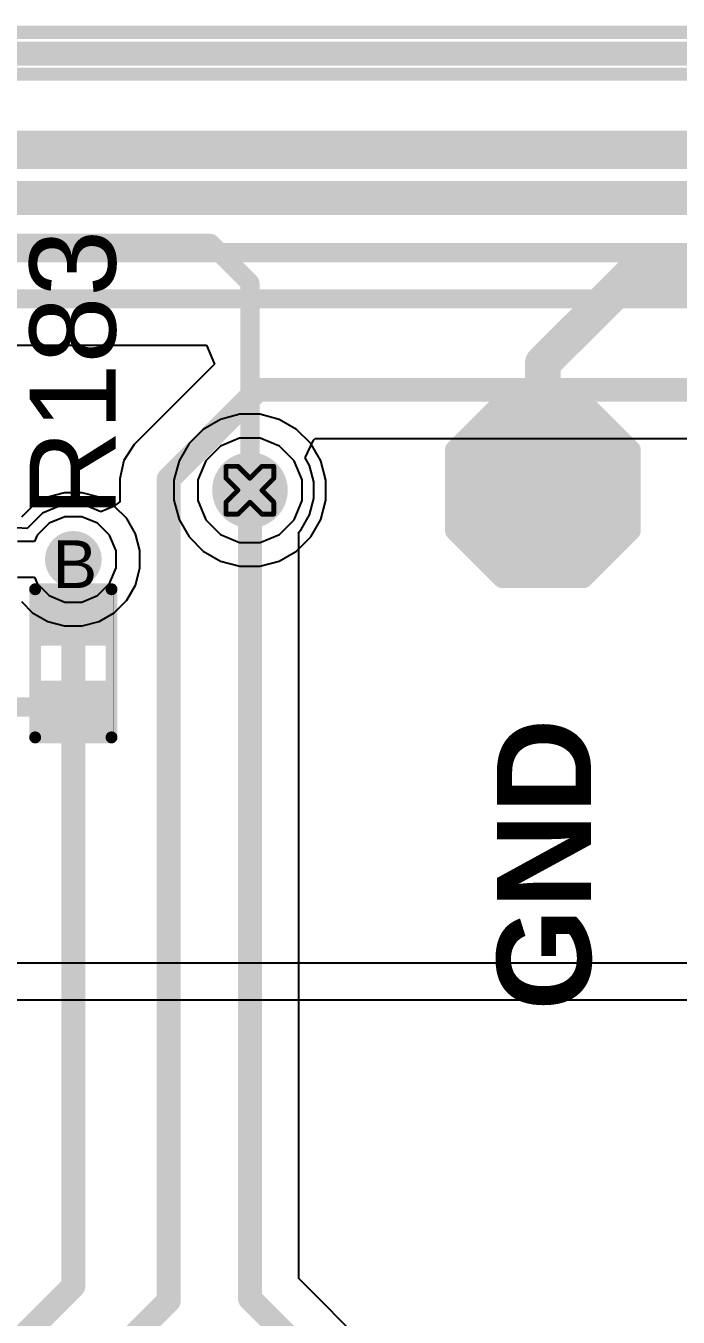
# Model space of a CAD drawing. Header units: inches. Extents: x 0 to 5379, y 0 to 5429.
# Drawn here: x 249.21 to 256.15, y 95.71 to 109.44 of the extents above; entities that cross this region are included whole.
import ezdxf

# ---------------------------------------------------------------- set-up
doc = ezdxf.new("R2010")
doc.units = ezdxf.units.IN
for name, color, linetype in [('Bottom Layer', 5, 'Continuous'), ('Bottom Solder', 6, 'Continuous'), ('Drill Drawing', 1, 'Continuous'), ('GND01', 16, 'Continuous'), ('GND02', 76, 'Continuous'), ('PWR', 156, 'Continuous'), ('SIG 01', 90, 'Continuous'), ('Top Layer', 1, 'Continuous'), ('Top Overlay', 2, 'Continuous'), ('Top Paste', 8, 'Continuous'), ('Top Solder', 216, 'Continuous'), ('Via Holes', 16, 'Continuous')]:
    doc.layers.add(name, color=color, linetype=linetype)
doc.styles.add('Arial', font='', dxfattribs={"height": 0.2})
doc.styles.add('Arial_Bold', font='', dxfattribs={"height": 0.2})
doc.styles.get('Arial').set_extended_font_data('Arial')
doc.styles.get('Arial_Bold').set_extended_font_data('Arial', bold=True)

# ---------------------------------------------------------------- blocks, each defined once
blk = doc.blocks.new('T__________175')
at = {"layer": 'Top Layer'}
blk.add_hatch(color=1, dxfattribs=at).paths.add_polyline_path([(0.381, 0.762), (-0.381, 0.762), (-0.762, 0.381), (-0.762, -0.381), (-0.381, -0.762), (0.381, -0.762), (0.762, -0.381), (0.762, 0.381)])
at = {"layer": 'Top Paste'}
blk.add_hatch(color=8, dxfattribs=at).paths.add_polyline_path([(0.381, 0.762), (-0.381, 0.762), (-0.762, 0.381), (-0.762, -0.381), (-0.381, -0.762), (0.381, -0.762), (0.762, -0.381), (0.762, 0.381)])
at = {"layer": 'Top Solder'}
blk.add_hatch(color=216, dxfattribs=at).paths.add_polyline_path([(0.432, 0.864), (-0.432, 0.864), (-0.864, 0.432), (-0.864, -0.432), (-0.432, -0.864), (0.432, -0.864), (0.864, -0.432), (0.864, 0.432)])
at = {"layer": 'Top Overlay'}
for points in [[(-0.432, 0.94, 0.2, 0.2, 0), (-0.94, 0.432, 0.2, 0.2, 0)], [(-0.432, 0.94, 0.2, 0.2, 0), (0.432, 0.94, 0.2, 0.2, 0)], [(0.432, 0.94, 0.2, 0.2, 0), (0.94, 0.432, 0.2, 0.2, 0)], [(-0.94, 0.432, 0.2, 0.2, 0), (-0.94, -0.432, 0.2, 0.2, 0)], [(0.94, 0.432, 0.2, 0.2, 0), (0.94, -0.432, 0.2, 0.2, 0)], [(-0.94, -0.432, 0.2, 0.2, 0), (-0.432, -0.94, 0.2, 0.2, 0)], [(0.94, -0.432, 0.2, 0.2, 0), (0.432, -0.94, 0.2, 0.2, 0)], [(-0.432, -0.94, 0.2, 0.2, 0), (0.432, -0.94, 0.2, 0.2, 0)]]:
    blk.add_lwpolyline(points, format="xyseb", dxfattribs=at)
for points in [[(-0.482, 0.94, 0.1, 0.1, 1), (-0.382, 0.94, 0.1, 0.1, 1)], [(-0.482, 0.94, 0.1, 0.1, 1), (-0.382, 0.94, 0.1, 0.1, 1)], [(0.382, 0.94, 0.1, 0.1, 1), (0.482, 0.94, 0.1, 0.1, 1)], [(0.382, 0.94, 0.1, 0.1, 1), (0.482, 0.94, 0.1, 0.1, 1)], [(-0.99, 0.432, 0.1, 0.1, 1), (-0.89, 0.432, 0.1, 0.1, 1)], [(-0.99, 0.432, 0.1, 0.1, 1), (-0.89, 0.432, 0.1, 0.1, 1)], [(0.89, 0.432, 0.1, 0.1, 1), (0.99, 0.432, 0.1, 0.1, 1)], [(0.89, 0.432, 0.1, 0.1, 1), (0.99, 0.432, 0.1, 0.1, 1)], [(-0.99, -0.432, 0.1, 0.1, 1), (-0.89, -0.432, 0.1, 0.1, 1)], [(-0.99, -0.432, 0.1, 0.1, 1), (-0.89, -0.432, 0.1, 0.1, 1)], [(0.89, -0.432, 0.1, 0.1, 1), (0.99, -0.432, 0.1, 0.1, 1)], [(0.89, -0.432, 0.1, 0.1, 1), (0.99, -0.432, 0.1, 0.1, 1)], [(-0.482, -0.94, 0.1, 0.1, 1), (-0.382, -0.94, 0.1, 0.1, 1)], [(-0.482, -0.94, 0.1, 0.1, 1), (-0.382, -0.94, 0.1, 0.1, 1)], [(0.382, -0.94, 0.1, 0.1, 1), (0.482, -0.94, 0.1, 0.1, 1)], [(0.382, -0.94, 0.1, 0.1, 1), (0.482, -0.94, 0.1, 0.1, 1)]]:
    blk.add_lwpolyline(points, format="xyseb", close=True, dxfattribs=at)
blk = doc.blocks.new('R___0402_586')
at = {"layer": 'Top Layer'}
for points in [[(-0.699, -0.318), (-0.699, 0.318), (-0.241, 0.318), (-0.241, -0.318)], [(0.241, -0.318), (0.241, 0.318), (0.699, 0.318), (0.699, -0.318)]]:
    blk.add_hatch(color=1, dxfattribs=at).paths.add_polyline_path(points)
at = {"layer": 'Top Paste'}
for points in [[(-0.699, -0.318), (-0.699, 0.318), (-0.241, 0.318), (-0.241, -0.318)], [(0.241, -0.318), (0.241, 0.318), (0.699, 0.318), (0.699, -0.318)]]:
    blk.add_hatch(color=8, dxfattribs=at).paths.add_polyline_path(points)
at = {"layer": 'Top Solder'}
for points in [[(-0.754, -0.373), (-0.754, 0.373), (-0.186, 0.373), (-0.186, -0.373)], [(0.186, -0.373), (0.186, 0.373), (0.754, 0.373), (0.754, -0.373)]]:
    blk.add_hatch(color=216, dxfattribs=at).paths.add_polyline_path(points)
at = {"layer": 'Top Overlay'}
for points in [[(-0.787, 0.406, 0.127, 0.127, 0), (0.787, 0.406, 0.127, 0.127, 0)], [(-0.787, 0.406, 0.127, 0.127, 0), (-0.787, -0.406, 0.127, 0.127, 0)], [(0.787, 0.406, 0.127, 0.127, 0), (0.787, -0.406, 0.127, 0.127, 0)], [(-0.787, -0.406, 0.127, 0.127, 0), (0.787, -0.406, 0.127, 0.127, 0)], [(-0.813, -0.432, 0.00323, 0.00323, 0), (0.813, -0.432, 0.00323, 0.00323, 0)]]:
    blk.add_lwpolyline(points, format="xyseb", dxfattribs=at)
for points in [[(-0.819, 0.406, 0.0635, 0.0635, 1), (-0.756, 0.406, 0.0635, 0.0635, 1)], [(-0.819, 0.406, 0.0635, 0.0635, 1), (-0.756, 0.406, 0.0635, 0.0635, 1)], [(0.756, 0.406, 0.0635, 0.0635, 1), (0.819, 0.406, 0.0635, 0.0635, 1)], [(0.756, 0.406, 0.0635, 0.0635, 1), (0.819, 0.406, 0.0635, 0.0635, 1)], [(-0.819, -0.406, 0.0635, 0.0635, 1), (-0.756, -0.406, 0.0635, 0.0635, 1)], [(-0.819, -0.406, 0.0635, 0.0635, 1), (-0.756, -0.406, 0.0635, 0.0635, 1)], [(0.756, -0.406, 0.0635, 0.0635, 1), (0.819, -0.406, 0.0635, 0.0635, 1)], [(0.756, -0.406, 0.0635, 0.0635, 1), (0.819, -0.406, 0.0635, 0.0635, 1)], [(-0.814, -0.432, 0.00161, 0.00161, 1), (-0.812, -0.432, 0.00161, 0.00161, 1)], [(0.812, -0.432, 0.00161, 0.00161, 1), (0.814, -0.432, 0.00161, 0.00161, 1)]]:
    blk.add_lwpolyline(points, format="xyseb", close=True, dxfattribs=at)

msp = doc.modelspace()

# ---------------------------------------------------------------- hatches: boundary and pattern name
at = {"layer": 'Bottom Layer'}
h = msp.add_hatch(color=5, dxfattribs=at)
edge = h.paths.add_edge_path()
edge.add_arc((251.592, 104.502), 0.3, 0, 360)
h = msp.add_hatch(color=5, dxfattribs=at)
edge = h.paths.add_edge_path()
edge.add_arc((249.714, 103.767), 0.2, 0, 360)
at = {"layer": 'Bottom Solder'}
h = msp.add_hatch(color=6, dxfattribs=at)
edge = h.paths.add_edge_path()
edge.add_arc((251.592, 104.502), 0.402, 0, 360)
h = msp.add_hatch(color=6, dxfattribs=at)
edge = h.paths.add_edge_path()
edge.add_arc((249.714, 103.767), 0.302, 0, 360)
at = {"layer": 'GND01'}
h = msp.add_hatch(color=16, dxfattribs=at)
edge = h.paths.add_edge_path()
edge.add_arc((251.592, 104.502), 0.3, 0, 360)
h = msp.add_hatch(color=16, dxfattribs=at)
edge = h.paths.add_edge_path()
edge.add_arc((249.714, 103.767), 0.2, 0, 360)
at = {"layer": 'GND02'}
h = msp.add_hatch(color=76, dxfattribs=at)
edge = h.paths.add_edge_path()
edge.add_arc((251.592, 104.502), 0.3, 0, 360)
h = msp.add_hatch(color=76, dxfattribs=at)
edge = h.paths.add_edge_path()
edge.add_arc((249.714, 103.767), 0.2, 0, 360)
at = {"layer": 'PWR'}
h = msp.add_hatch(color=156, dxfattribs=at)
edge = h.paths.add_edge_path()
edge.add_arc((251.592, 104.502), 0.3, 0, 360)
h = msp.add_hatch(color=156, dxfattribs=at)
edge = h.paths.add_edge_path()
edge.add_arc((249.714, 103.767), 0.2, 0, 360)
at = {"layer": 'SIG 01'}
h = msp.add_hatch(color=90, dxfattribs=at)
edge = h.paths.add_edge_path()
edge.add_arc((251.592, 104.502), 0.3, 0, 360)
h = msp.add_hatch(color=90, dxfattribs=at)
edge = h.paths.add_edge_path()
edge.add_arc((249.714, 103.767), 0.2, 0, 360)
at = {"layer": 'Top Layer'}
h = msp.add_hatch(color=1, dxfattribs=at)
edge = h.paths.add_edge_path()
edge.add_arc((251.592, 104.502), 0.3, 0, 360)
h = msp.add_hatch(color=1, dxfattribs=at)
edge = h.paths.add_edge_path()
edge.add_arc((249.714, 103.767), 0.2, 0, 360)
at = {"layer": 'Top Solder'}
h = msp.add_hatch(color=216, dxfattribs=at)
edge = h.paths.add_edge_path()
edge.add_arc((251.592, 104.502), 0.402, 0, 360)
h = msp.add_hatch(color=216, dxfattribs=at)
edge = h.paths.add_edge_path()
edge.add_arc((249.714, 103.767), 0.302, 0, 360)
at = {"layer": 'Via Holes'}
h = msp.add_hatch(color=7, dxfattribs=at)
edge = h.paths.add_edge_path()
edge.add_arc((251.592, 104.502), 0.15, 0, 360)
h = msp.add_hatch(color=7, dxfattribs=at)
edge = h.paths.add_edge_path()
edge.add_arc((249.714, 103.767), 0.1, 0, 360)

# ---------------------------------------------------------------- linework, layer by layer
at = {"layer": 'Bottom Layer'}
for p, q in [((251.485, 105.31), (251.28, 105.255)), ((251.698, 105.31), (251.485, 105.31)), ((251.904, 105.255), (251.698, 105.31)), ((251.28, 105.255), (251.096, 105.149)), ((252.088, 105.149), (251.904, 105.255)), ((251.096, 105.149), (250.945, 104.998)), ((252.238, 104.998), (252.088, 105.149)), ((250.945, 104.998), (250.839, 104.814)), ((252.345, 104.814), (252.238, 104.998)), ((250.839, 104.814), (250.784, 104.609)), ((252.4, 104.609), (252.345, 104.814)), ((250.784, 104.609), (250.784, 104.396)), ((252.4, 104.396), (252.4, 104.609)), ((249.441, 104.427), (249.28, 104.333)), ((249.621, 104.475), (249.441, 104.427)), ((249.807, 104.475), (249.621, 104.475)), ((249.988, 104.427), (249.807, 104.475)), ((250.149, 104.333), (249.988, 104.427)), ((250.784, 104.396), (250.839, 104.19)), ((252.345, 104.19), (252.4, 104.396)), ((249.28, 104.333), (249.162, 104.216)), ((250.281, 104.201), (250.149, 104.333)), ((250.374, 104.04), (250.281, 104.201)), ((250.839, 104.19), (250.945, 104.006)), ((252.238, 104.006), (252.345, 104.19)), ((250.422, 103.86), (250.374, 104.04)), ((250.945, 104.006), (251.096, 103.856)), ((252.088, 103.856), (252.238, 104.006)), ((250.422, 103.674), (250.422, 103.86)), ((251.096, 103.856), (251.28, 103.749)), ((251.904, 103.749), (252.088, 103.856)), ((250.374, 103.493), (250.422, 103.674)), ((251.28, 103.749), (251.485, 103.694)), ((251.485, 103.694), (251.698, 103.694)), ((251.698, 103.694), (251.904, 103.749)), ((250.281, 103.332), (250.374, 103.493)), ((249.162, 103.318), (249.28, 103.2)), ((250.149, 103.2), (250.281, 103.332)), ((249.28, 103.2), (249.441, 103.107)), ((249.441, 103.107), (249.621, 103.059)), ((249.807, 103.059), (249.988, 103.107)), ((249.988, 103.107), (250.149, 103.2)), ((249.621, 103.059), (249.807, 103.059))]:
    msp.add_line(p, q, dxfattribs=at)
at = {"layer": 'Drill Drawing'}
for points in [[(251.338, 104.629, 0.0508, 0.0508, 0), (251.338, 104.756, 0.0508, 0.0508, 0)], [(251.338, 104.756, 0.0508, 0.0508, 0), (251.465, 104.756, 0.0508, 0.0508, 0)], [(251.465, 104.756, 0.0508, 0.0508, 0), (251.592, 104.629, 0.0508, 0.0508, 0)], [(251.592, 104.629, 0.0508, 0.0508, 0), (251.719, 104.756, 0.0508, 0.0508, 0)], [(251.719, 104.756, 0.0508, 0.0508, 0), (251.846, 104.756, 0.0508, 0.0508, 0)], [(251.846, 104.629, 0.0508, 0.0508, 0), (251.846, 104.756, 0.0508, 0.0508, 0)], [(251.338, 104.629, 0.0508, 0.0508, 0), (251.465, 104.502, 0.0508, 0.0508, 0)], [(251.719, 104.502, 0.0508, 0.0508, 0), (251.846, 104.629, 0.0508, 0.0508, 0)], [(251.338, 104.375, 0.0508, 0.0508, 0), (251.465, 104.502, 0.0508, 0.0508, 0)], [(251.719, 104.502, 0.0508, 0.0508, 0), (251.846, 104.375, 0.0508, 0.0508, 0)], [(251.338, 104.248, 0.0508, 0.0508, 0), (251.338, 104.375, 0.0508, 0.0508, 0)], [(251.465, 104.248, 0.0508, 0.0508, 0), (251.592, 104.375, 0.0508, 0.0508, 0)], [(251.592, 104.375, 0.0508, 0.0508, 0), (251.719, 104.248, 0.0508, 0.0508, 0)], [(251.846, 104.248, 0.0508, 0.0508, 0), (251.846, 104.375, 0.0508, 0.0508, 0)], [(251.338, 104.248, 0.0508, 0.0508, 0), (251.465, 104.248, 0.0508, 0.0508, 0)], [(251.719, 104.248, 0.0508, 0.0508, 0), (251.846, 104.248, 0.0508, 0.0508, 0)]]:
    msp.add_lwpolyline(points, format="xyseb", dxfattribs=at)
for points in [[(251.325, 104.756, 0.0254, 0.0254, 1), (251.35, 104.756, 0.0254, 0.0254, 1)], [(251.325, 104.756, 0.0254, 0.0254, 1), (251.35, 104.756, 0.0254, 0.0254, 1)], [(251.452, 104.756, 0.0254, 0.0254, 1), (251.477, 104.756, 0.0254, 0.0254, 1)], [(251.452, 104.756, 0.0254, 0.0254, 1), (251.477, 104.756, 0.0254, 0.0254, 1)], [(251.706, 104.756, 0.0254, 0.0254, 1), (251.731, 104.756, 0.0254, 0.0254, 1)], [(251.706, 104.756, 0.0254, 0.0254, 1), (251.731, 104.756, 0.0254, 0.0254, 1)], [(251.833, 104.756, 0.0254, 0.0254, 1), (251.858, 104.756, 0.0254, 0.0254, 1)], [(251.833, 104.756, 0.0254, 0.0254, 1), (251.858, 104.756, 0.0254, 0.0254, 1)], [(251.325, 104.629, 0.0254, 0.0254, 1), (251.35, 104.629, 0.0254, 0.0254, 1)], [(251.325, 104.629, 0.0254, 0.0254, 1), (251.35, 104.629, 0.0254, 0.0254, 1)], [(251.579, 104.629, 0.0254, 0.0254, 1), (251.604, 104.629, 0.0254, 0.0254, 1)], [(251.579, 104.629, 0.0254, 0.0254, 1), (251.604, 104.629, 0.0254, 0.0254, 1)], [(251.833, 104.629, 0.0254, 0.0254, 1), (251.858, 104.629, 0.0254, 0.0254, 1)], [(251.833, 104.629, 0.0254, 0.0254, 1), (251.858, 104.629, 0.0254, 0.0254, 1)], [(251.452, 104.502, 0.0254, 0.0254, 1), (251.477, 104.502, 0.0254, 0.0254, 1)], [(251.452, 104.502, 0.0254, 0.0254, 1), (251.477, 104.502, 0.0254, 0.0254, 1)], [(251.706, 104.502, 0.0254, 0.0254, 1), (251.731, 104.502, 0.0254, 0.0254, 1)], [(251.706, 104.502, 0.0254, 0.0254, 1), (251.731, 104.502, 0.0254, 0.0254, 1)], [(251.325, 104.375, 0.0254, 0.0254, 1), (251.35, 104.375, 0.0254, 0.0254, 1)], [(251.325, 104.375, 0.0254, 0.0254, 1), (251.35, 104.375, 0.0254, 0.0254, 1)], [(251.579, 104.375, 0.0254, 0.0254, 1), (251.604, 104.375, 0.0254, 0.0254, 1)], [(251.579, 104.375, 0.0254, 0.0254, 1), (251.604, 104.375, 0.0254, 0.0254, 1)], [(251.833, 104.375, 0.0254, 0.0254, 1), (251.858, 104.375, 0.0254, 0.0254, 1)], [(251.833, 104.375, 0.0254, 0.0254, 1), (251.858, 104.375, 0.0254, 0.0254, 1)], [(251.325, 104.248, 0.0254, 0.0254, 1), (251.35, 104.248, 0.0254, 0.0254, 1)], [(251.325, 104.248, 0.0254, 0.0254, 1), (251.35, 104.248, 0.0254, 0.0254, 1)], [(251.452, 104.248, 0.0254, 0.0254, 1), (251.477, 104.248, 0.0254, 0.0254, 1)], [(251.452, 104.248, 0.0254, 0.0254, 1), (251.477, 104.248, 0.0254, 0.0254, 1)], [(251.706, 104.248, 0.0254, 0.0254, 1), (251.731, 104.248, 0.0254, 0.0254, 1)], [(251.706, 104.248, 0.0254, 0.0254, 1), (251.731, 104.248, 0.0254, 0.0254, 1)], [(251.833, 104.248, 0.0254, 0.0254, 1), (251.858, 104.248, 0.0254, 0.0254, 1)], [(251.833, 104.248, 0.0254, 0.0254, 1), (251.858, 104.248, 0.0254, 0.0254, 1)]]:
    msp.add_lwpolyline(points, format="xyseb", close=True, dxfattribs=at)
at = {"layer": 'GND01'}
for p, q in [((251.481, 105.056), (251.278, 104.972)), ((251.702, 105.056), (251.481, 105.056)), ((251.905, 104.972), (251.702, 105.056)), ((251.278, 104.972), (251.122, 104.816)), ((252.061, 104.816), (251.905, 104.972)), ((251.122, 104.816), (251.038, 104.612)), ((252.146, 104.612), (252.061, 104.816)), ((251.038, 104.612), (251.038, 104.392)), ((252.146, 104.392), (252.146, 104.612)), ((251.038, 104.392), (251.122, 104.188)), ((252.061, 104.188), (252.146, 104.392)), ((249.624, 104.221), (249.457, 104.152)), ((249.805, 104.221), (249.624, 104.221)), ((249.971, 104.152), (249.805, 104.221)), ((249.457, 104.152), (249.329, 104.024)), ((250.099, 104.024), (249.971, 104.152)), ((251.122, 104.188), (251.278, 104.033)), ((251.905, 104.033), (252.061, 104.188)), ((249.301, 103.957), (249.119, 103.957)), ((249.329, 104.024), (249.301, 103.957)), ((250.168, 103.857), (250.099, 104.024)), ((251.278, 104.033), (251.481, 103.948)), ((251.481, 103.948), (251.702, 103.948)), ((251.702, 103.948), (251.905, 104.033)), ((250.168, 103.676), (250.168, 103.857)), ((250.099, 103.51), (250.168, 103.676)), ((249.119, 103.577), (249.301, 103.577)), ((249.301, 103.577), (249.329, 103.51)), ((249.329, 103.51), (249.457, 103.382)), ((249.457, 103.382), (249.624, 103.313)), ((249.805, 103.313), (249.971, 103.382)), ((249.971, 103.382), (250.099, 103.51)), ((249.624, 103.313), (249.805, 103.313))]:
    msp.add_line(p, q, dxfattribs=at)
at = {"layer": 'GND02'}
for p, q in [((251.481, 105.056), (251.278, 104.972)), ((251.702, 105.056), (251.481, 105.056)), ((251.905, 104.972), (251.702, 105.056)), ((251.278, 104.972), (251.122, 104.816)), ((252.061, 104.816), (251.905, 104.972)), ((251.122, 104.816), (251.038, 104.612)), ((252.146, 104.612), (252.061, 104.816)), ((251.038, 104.612), (251.038, 104.392)), ((252.146, 104.392), (252.146, 104.612)), ((251.038, 104.392), (251.122, 104.188)), ((252.061, 104.188), (252.146, 104.392)), ((249.624, 104.221), (249.457, 104.152)), ((249.805, 104.221), (249.624, 104.221)), ((249.971, 104.152), (249.805, 104.221)), ((249.457, 104.152), (249.329, 104.024)), ((250.099, 104.024), (249.971, 104.152)), ((251.122, 104.188), (251.278, 104.033)), ((251.905, 104.033), (252.061, 104.188)), ((249.301, 103.957), (249.119, 103.957)), ((249.329, 104.024), (249.301, 103.957)), ((250.168, 103.857), (250.099, 104.024)), ((251.278, 104.033), (251.481, 103.948)), ((251.481, 103.948), (251.702, 103.948)), ((251.702, 103.948), (251.905, 104.033)), ((250.168, 103.676), (250.168, 103.857)), ((250.099, 103.51), (250.168, 103.676)), ((249.119, 103.577), (249.301, 103.577)), ((249.301, 103.577), (249.329, 103.51)), ((249.329, 103.51), (249.457, 103.382)), ((249.457, 103.382), (249.624, 103.313)), ((249.805, 103.313), (249.971, 103.382)), ((249.971, 103.382), (250.099, 103.51)), ((249.624, 103.313), (249.805, 103.313))]:
    msp.add_line(p, q, dxfattribs=at)
at = {"layer": 'PWR'}
for p, q in [((251.481, 105.056), (251.278, 104.972)), ((251.702, 105.056), (251.481, 105.056)), ((251.905, 104.972), (251.702, 105.056)), ((251.278, 104.972), (251.122, 104.816)), ((252.061, 104.816), (251.905, 104.972)), ((251.122, 104.816), (251.038, 104.612)), ((252.146, 104.612), (252.061, 104.816)), ((251.038, 104.612), (251.038, 104.392)), ((252.146, 104.392), (252.146, 104.612)), ((251.038, 104.392), (251.122, 104.188)), ((252.061, 104.188), (252.146, 104.392)), ((249.624, 104.221), (249.457, 104.152)), ((249.805, 104.221), (249.624, 104.221)), ((249.971, 104.152), (249.805, 104.221)), ((249.457, 104.152), (249.329, 104.024)), ((250.099, 104.024), (249.971, 104.152)), ((251.122, 104.188), (251.278, 104.033)), ((251.905, 104.033), (252.061, 104.188)), ((249.301, 103.957), (249.119, 103.957)), ((249.329, 104.024), (249.301, 103.957)), ((250.168, 103.857), (250.099, 104.024)), ((251.278, 104.033), (251.481, 103.948)), ((251.481, 103.948), (251.702, 103.948)), ((251.702, 103.948), (251.905, 104.033)), ((250.168, 103.676), (250.168, 103.857)), ((250.099, 103.51), (250.168, 103.676)), ((249.119, 103.577), (249.301, 103.577)), ((249.301, 103.577), (249.329, 103.51)), ((249.329, 103.51), (249.457, 103.382)), ((249.457, 103.382), (249.624, 103.313)), ((249.805, 103.313), (249.971, 103.382)), ((249.971, 103.382), (250.099, 103.51)), ((249.624, 103.313), (249.805, 103.313)), ((261.239, 99.474), (248.886, 99.474)), ((248.62, 99.085), (262.107, 99.085))]:
    msp.add_line(p, q, dxfattribs=at)
at = {"layer": 'SIG 01'}
for p, q in [((246.953, 106.044), (251.13, 106.044)), ((251.13, 106.044), (251.214, 105.841)), ((251.214, 105.841), (250.362, 104.989)), ((252.178, 104.848), (252.267, 105.035)), ((252.267, 105.035), (252.286, 105.051)), ((252.286, 105.051), (263.146, 105.051)), ((250.362, 104.989), (250.25, 104.82)), ((250.25, 104.82), (250.21, 104.622)), ((252.226, 104.765), (252.178, 104.848)), ((252.273, 104.592), (252.226, 104.765)), ((250.21, 104.622), (250.21, 104.38)), ((252.273, 104.413), (252.273, 104.592)), ((249.599, 104.348), (249.385, 104.259)), ((249.83, 104.348), (249.599, 104.348)), ((250.007, 104.274), (249.83, 104.348)), ((250.21, 104.38), (250.14, 104.329)), ((252.226, 104.239), (252.273, 104.413)), ((249.385, 104.259), (249.222, 104.096)), ((250.14, 104.329), (250.007, 104.274)), ((252.137, 104.084), (252.226, 104.239)), ((249.221, 104.094), (249.007, 104.108)), ((249.222, 104.096), (249.221, 104.094)), ((252.11, 104.057), (252.137, 104.084)), ((252.11, 96.123), (252.11, 104.057)), ((254.824, 93.408), (252.11, 96.123))]:
    msp.add_line(p, q, dxfattribs=at)
for points in [[(206.905, 109.37, 0.14, 0.14, 0), (275.215, 109.37, 0.14, 0.14, 0)], [(206.721, 108.925, 0.14, 0.14, 0), (275.399, 108.925, 0.14, 0.14, 0)], [(190.226, 108.02, 0.203, 0.203, 0), (271.655, 108.02, 0.203, 0.203, 0)], [(190.668, 107.529, 0.203, 0.203, 0), (271.315, 107.529, 0.203, 0.203, 0)], [(191.084, 107.028, 0.203, 0.203, 0), (270.965, 107.028, 0.203, 0.203, 0)], [(224.014, 106.536, 0.203, 0.203, 0), (270.568, 106.536, 0.203, 0.203, 0)], [(250.728, 104.622, 0.254, 0.254, 0), (251.675, 105.569, 0.254, 0.254, 0)], [(251.675, 105.569, 0.254, 0.254, 0), (263.591, 105.569, 0.254, 0.254, 0)], [(250.728, 95.885, 0.254, 0.254, 0), (250.728, 104.622, 0.254, 0.254, 0)], [(251.592, 95.908, 0.254, 0.254, 0), (251.592, 104.502, 0.254, 0.254, 0)], [(249.714, 96.04, 0.254, 0.254, 0), (249.714, 103.767, 0.254, 0.254, 0)], [(248.45, 94.776, 0.254, 0.254, 0), (249.714, 96.04, 0.254, 0.254, 0)], [(248.925, 94.082, 0.254, 0.254, 0), (250.728, 95.885, 0.254, 0.254, 0)], [(251.592, 95.908, 0.254, 0.254, 0), (254.458, 93.042, 0.254, 0.254, 0)]]:
    msp.add_lwpolyline(points, format="xyseb", dxfattribs=at)
for points in [[(251.611, 105.569, 0.127, 0.127, 1), (251.738, 105.569, 0.127, 0.127, 1)], [(251.611, 105.569, 0.127, 0.127, 1), (251.738, 105.569, 0.127, 0.127, 1)], [(250.665, 104.622, 0.127, 0.127, 1), (250.792, 104.622, 0.127, 0.127, 1)], [(250.665, 104.622, 0.127, 0.127, 1), (250.792, 104.622, 0.127, 0.127, 1)], [(251.528, 104.502, 0.127, 0.127, 1), (251.655, 104.502, 0.127, 0.127, 1)], [(249.651, 103.767, 0.127, 0.127, 1), (249.778, 103.767, 0.127, 0.127, 1)], [(249.651, 96.04, 0.127, 0.127, 1), (249.778, 96.04, 0.127, 0.127, 1)], [(249.651, 96.04, 0.127, 0.127, 1), (249.778, 96.04, 0.127, 0.127, 1)], [(250.665, 95.885, 0.127, 0.127, 1), (250.792, 95.885, 0.127, 0.127, 1)], [(250.665, 95.885, 0.127, 0.127, 1), (250.792, 95.885, 0.127, 0.127, 1)], [(251.528, 95.908, 0.127, 0.127, 1), (251.655, 95.908, 0.127, 0.127, 1)], [(251.528, 95.908, 0.127, 0.127, 1), (251.655, 95.908, 0.127, 0.127, 1)]]:
    msp.add_lwpolyline(points, format="xyseb", close=True, dxfattribs=at)
at = {"layer": 'Top Layer'}
for points in [[(231.439, 109.144, 0.254, 0.254, 0), (326.402, 109.144, 0.254, 0.254, 0)], [(232.045, 108.223, 0.203, 0.203, 0), (293.936, 108.223, 0.203, 0.203, 0)], [(232.362, 107.689, 0.203, 0.203, 0), (293.712, 107.689, 0.203, 0.203, 0)], [(236.951, 107.127, 0.203, 0.203, 0), (251.171, 107.127, 0.203, 0.203, 0)], [(251.171, 107.127, 0.203, 0.203, 0), (251.592, 106.705, 0.203, 0.203, 0)], [(254.707, 105.854, 0.381, 0.381, 0), (255.636, 106.782, 0.381, 0.381, 0)], [(255.636, 106.782, 0.381, 0.381, 0), (261.42, 106.782, 0.381, 0.381, 0)], [(251.592, 104.502, 0.203, 0.203, 0), (251.592, 106.705, 0.203, 0.203, 0)], [(254.707, 104.502, 0.381, 0.381, 0), (254.707, 105.854, 0.381, 0.381, 0)], [(249.714, 103.132, 0.203, 0.203, 0), (249.714, 103.767, 0.203, 0.203, 0)], [(246.635, 102.198, 0.203, 0.203, 0), (249.646, 102.198, 0.203, 0.203, 0)]]:
    msp.add_lwpolyline(points, format="xyseb", dxfattribs=at)
for points in [[(251.12, 107.127, 0.102, 0.102, 1), (251.221, 107.127, 0.102, 0.102, 1)], [(251.12, 107.127, 0.102, 0.102, 1), (251.221, 107.127, 0.102, 0.102, 1)], [(255.54, 106.782, 0.191, 0.191, 1), (255.731, 106.782, 0.191, 0.191, 1)], [(255.54, 106.782, 0.191, 0.191, 1), (255.731, 106.782, 0.191, 0.191, 1)], [(251.541, 106.705, 0.102, 0.102, 1), (251.642, 106.705, 0.102, 0.102, 1)], [(251.541, 106.705, 0.102, 0.102, 1), (251.642, 106.705, 0.102, 0.102, 1)], [(254.612, 105.854, 0.191, 0.191, 1), (254.803, 105.854, 0.191, 0.191, 1)], [(254.612, 105.854, 0.191, 0.191, 1), (254.803, 105.854, 0.191, 0.191, 1)], [(254.612, 104.502, 0.191, 0.191, 1), (254.803, 104.502, 0.191, 0.191, 1)], [(251.541, 104.502, 0.102, 0.102, 1), (251.642, 104.502, 0.102, 0.102, 1)], [(249.663, 103.767, 0.102, 0.102, 1), (249.765, 103.767, 0.102, 0.102, 1)], [(249.663, 103.132, 0.102, 0.102, 1), (249.765, 103.132, 0.102, 0.102, 1)], [(249.595, 102.198, 0.102, 0.102, 1), (249.697, 102.198, 0.102, 0.102, 1)]]:
    msp.add_lwpolyline(points, format="xyseb", close=True, dxfattribs=at)

# ---------------------------------------------------------------- block references
at = {"rotation": 90}
for name, p in [('T__________175', (254.707, 104.502)), ('R___0402_586', (249.714, 102.662))]:
    msp.add_blockref(name, p, dxfattribs=at)

# ---------------------------------------------------------------- texts
at = {"layer": 'Drill Drawing', "style": 'Arial'}
msp.add_text('B', height=0.508, dxfattribs=at).set_placement((249.494, 103.462))
at = {"layer": 'Top Overlay'}
for s, height, style, p in [('R183', 0.9144, 'Arial', (250.164, 104.217)), ('GND', 1, 'Arial_Bold', (255.218, 98.97))]:
    msp.add_text(s, height=height, rotation=90, dxfattribs=dict(at, style=style)).set_placement(p)

doc.saveas('drawing.dxf')
